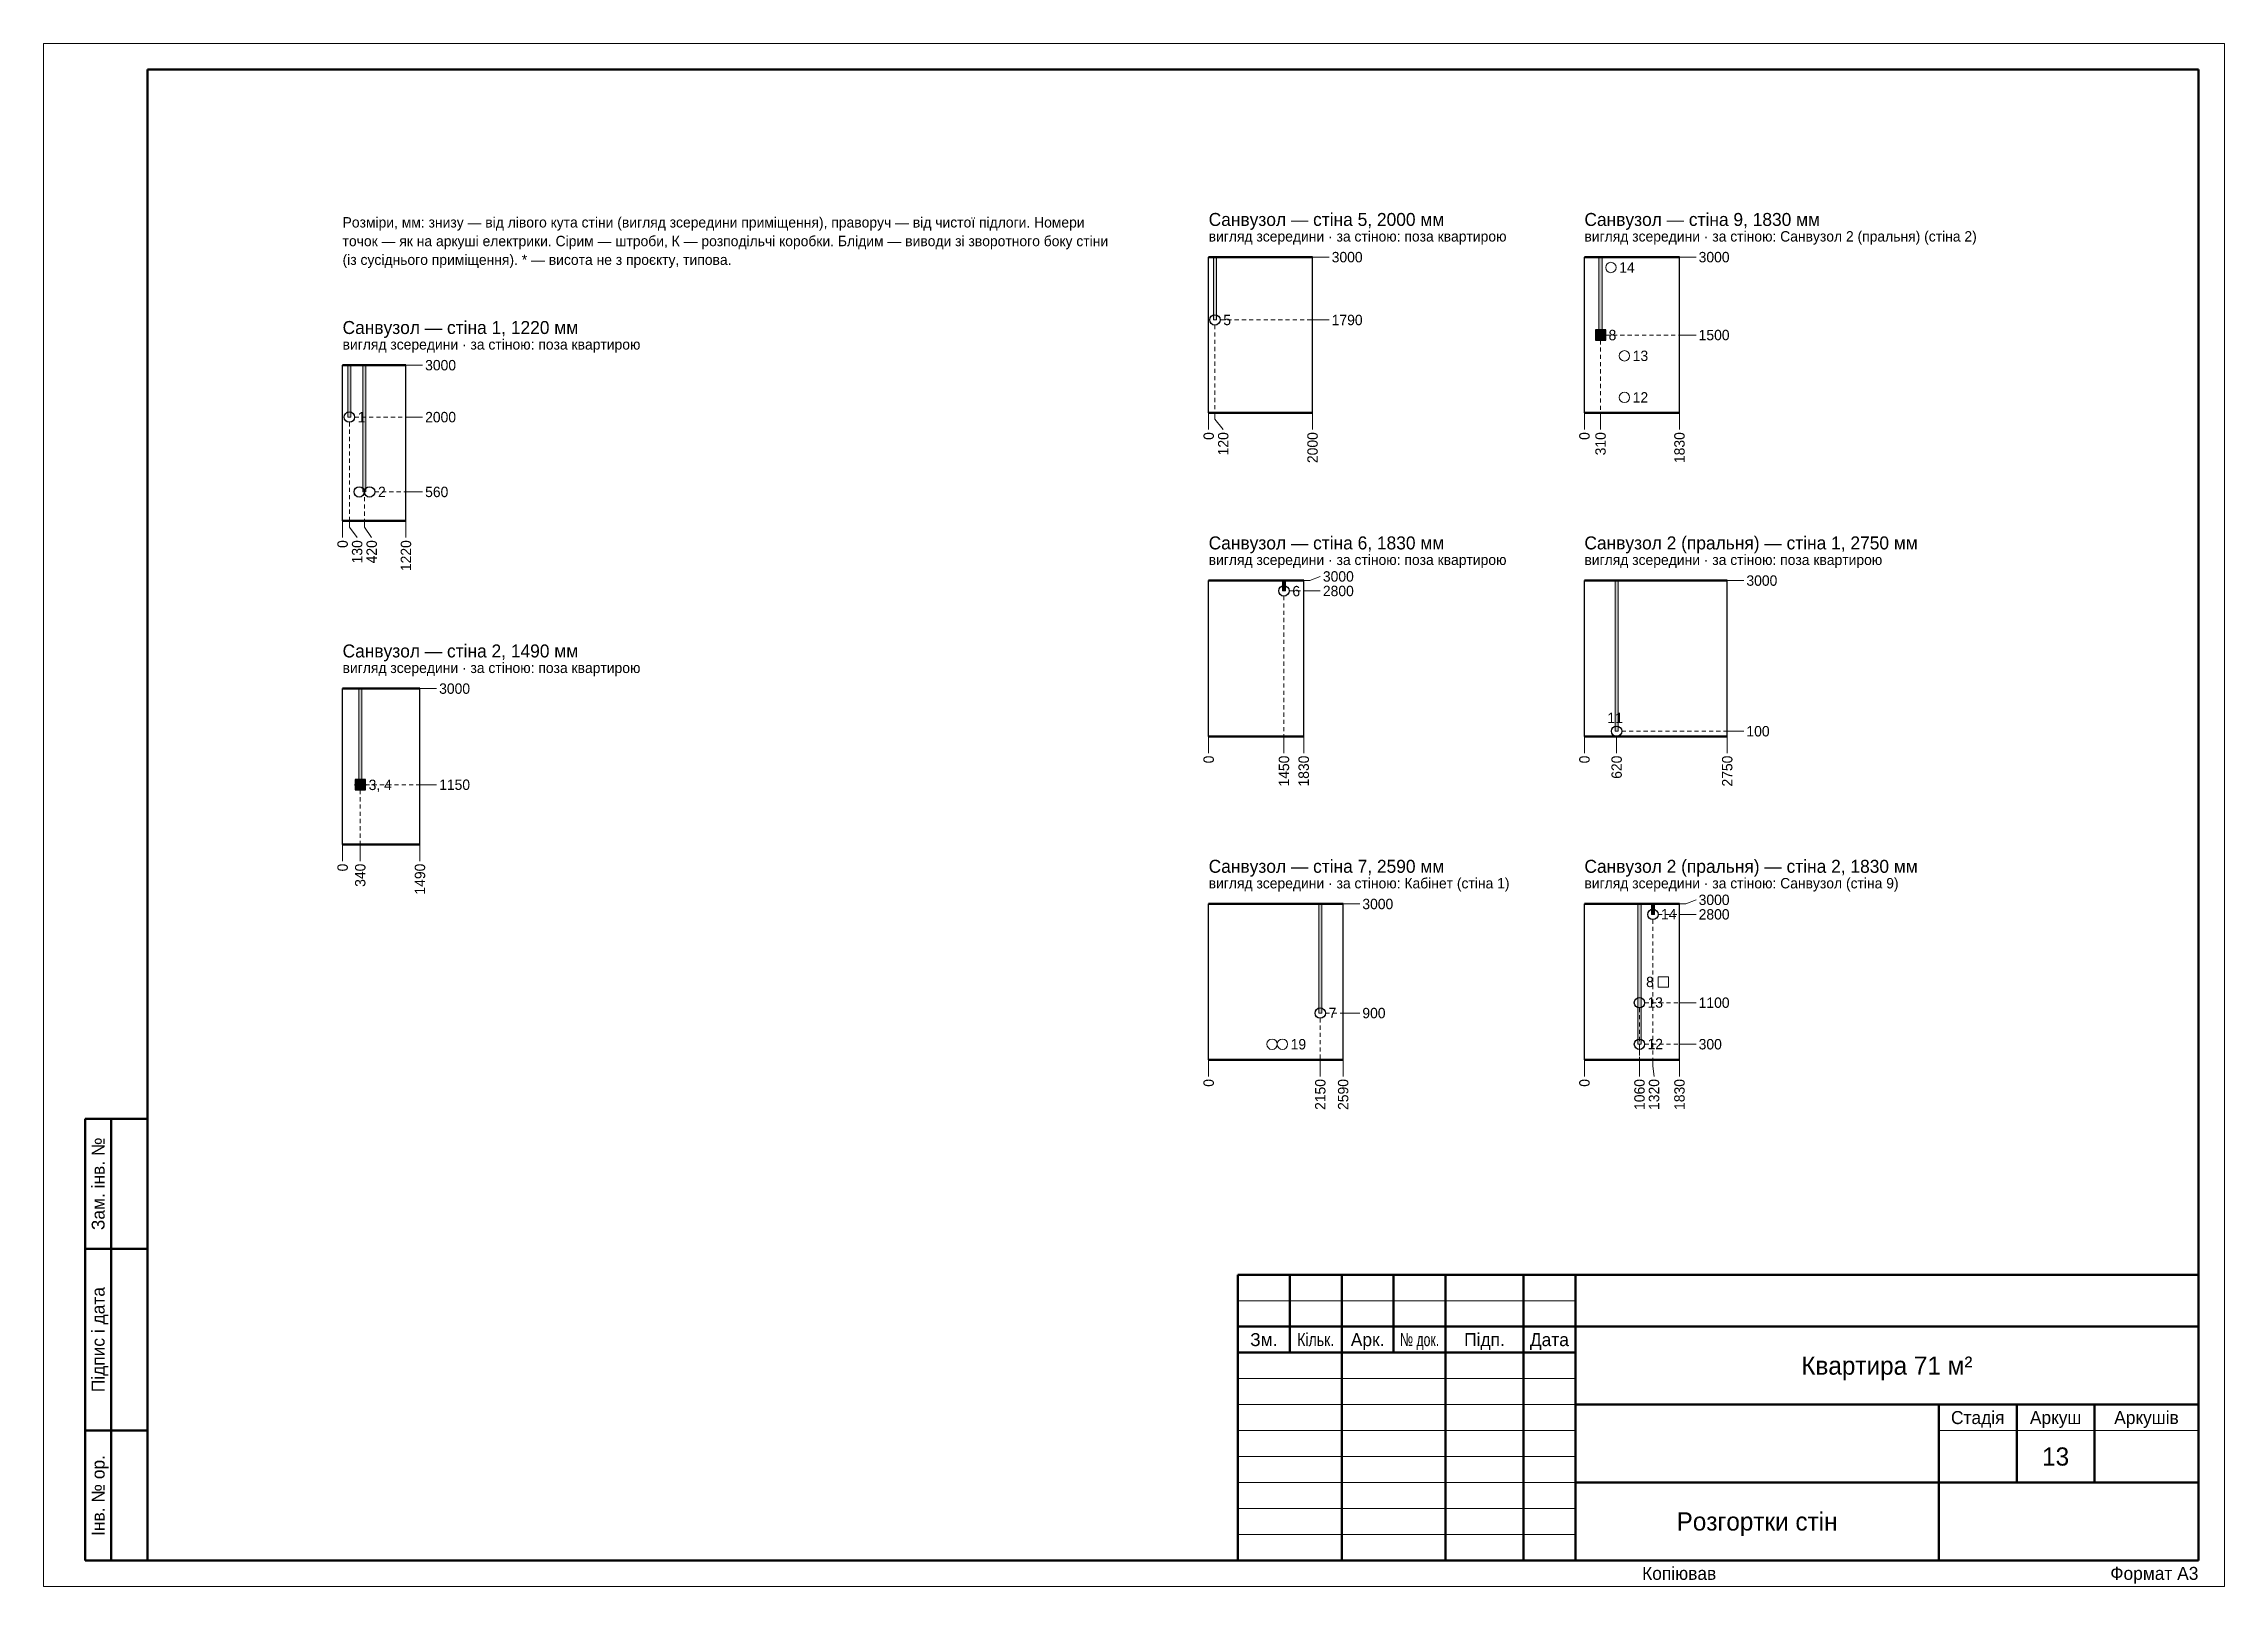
# Paper-space layout '13 Розгортки' of a CAD drawing. Header units: millimetres. Extents: x 0 to 420, y 0 to 297.
import ezdxf
from ezdxf.enums import TextEntityAlignment as Align

# ---------------------------------------------------------------- set-up
doc = ezdxf.new("R2010")
doc.units = ezdxf.units.MM
for name, color, linetype in [('A-SHEET', 7, 'Continuous'), ('A-TEXT', 7, 'Continuous'), ('E-ELEV', 7, 'Continuous')]:
    doc.layers.add(name, color=color, linetype=linetype)
doc.styles.add('PLEX_LIGHT', font='IBMPlexSans-Light.ttf')

# ---------------------------------------------------------------- blocks, each defined once
blk = doc.blocks.new('STAMP_F3')
at = {"lineweight": 50}
for p, q in [((185, 55), (0, 55)), ((0, 55), (0, 0)), ((10, 40), (10, 55)), ((20, 40), (20, 55)), ((30, 40), (30, 55)), ((40, 40), (40, 55)), ((55, 40), (55, 55)), ((65, 0), (65, 55)), ((185, 0), (185, 55)), ((0, 45), (65, 45)), ((65, 45), (185, 45)), ((0, 40), (65, 40)), ((20, 0), (20, 40)), ((40, 0), (40, 40)), ((55, 0), (55, 40)), ((65, 30), (185, 30)), ((135, 0), (135, 30)), ((150, 15), (150, 30)), ((165, 15), (165, 30)), ((65, 15), (185, 15)), ((0, 0), (185, 0))]:
    blk.add_line(p, q, dxfattribs=at)
at = {"lineweight": 18}
for p, q in [((0, 50), (65, 50)), ((0, 35), (65, 35)), ((0, 30), (65, 30)), ((0, 25), (65, 25)), ((135, 25), (185, 25)), ((0, 20), (65, 20)), ((0, 15), (65, 15)), ((0, 10), (65, 10)), ((0, 5), (65, 5))]:
    blk.add_line(p, q, dxfattribs=at)
at = {"style": 'PLEX_LIGHT'}
for s, p in [('Зм.', (5, 42.5)), ('Арк.', (25, 42.5)), ('Підп.', (47.5, 42.5)), ('Дата', (60, 42.5)), ('Стадія', (142.5, 27.5)), ('Аркуш', (157.5, 27.5)), ('Аркушів', (175, 27.5))]:
    blk.add_text(s, height=2.5, dxfattribs=at).set_placement(p, align=Align.MIDDLE_CENTER)
for s, width, p in [('Кільк.', 0.81045, (15, 42.5)), ('№ док.', 0.701948, (35, 42.5))]:
    blk.add_text(s, height=2.5, dxfattribs=dict(at, width=width)).set_placement(p, align=Align.MIDDLE_CENTER)
for tag, height, p in [('CODE', 5, (125, 50)), ('DATE1', 2.5, (60, 37.5)), ('OBJECT', 3.5, (125, 37.5)), ('DATE2', 2.5, (60, 32.5)), ('OBJECT_2', 3.5, (125, 31.9)), ('DATE3', 2.5, (60, 27.5)), ('DATE4', 2.5, (60, 22.5)), ('BUILDING', 3.5, (100, 22.5)), ('STAGE', 3.5, (142.5, 20)), ('SHEET', 3.5, (157.5, 20)), ('SHEETS', 3.5, (175, 20)), ('DATE5', 2.5, (60, 17.5)), ('BUILDING_2', 3.5, (100, 16.9)), ('DATE6', 2.5, (60, 12.5)), ('DATE7', 2.5, (60, 7.5)), ('IMAGE', 3.5, (100, 7.5)), ('ORG', 2.5, (160, 7.5)), ('ORG_2', 2.5, (160, 3.5)), ('DATE8', 2.5, (60, 2.5)), ('IMAGE_2', 3.5, (100, 1.9))]:
    blk.add_attdef(tag, text='', height=height, dxfattribs=at).set_placement(p, align=Align.MIDDLE_CENTER)
for tag, p in [('ROLE1', (1, 37.5)), ('NAME1', (21, 37.5)), ('ROLE2', (1, 32.5)), ('NAME2', (21, 32.5)), ('ROLE3', (1, 27.5)), ('NAME3', (21, 27.5)), ('ROLE4', (1, 22.5)), ('NAME4', (21, 22.5)), ('ROLE5', (1, 17.5)), ('NAME5', (21, 17.5)), ('ROLE6', (1, 12.5)), ('NAME6', (21, 12.5)), ('ROLE7', (1, 7.5)), ('NAME7', (21, 7.5)), ('ROLE8', (1, 2.5)), ('NAME8', (21, 2.5))]:
    blk.add_attdef(tag, text='', height=2.5, dxfattribs=at).set_placement(p, align=Align.MIDDLE_LEFT)

psp = doc.layouts.new('13 Розгортки')

# ---------------------------------------------------------------- hatches: boundary and pattern name
at = {"layer": 'E-ELEV', "true_color": 0xe4ded3}
h = psp.add_hatch(color=7, dxfattribs=at)
h.dxf.hatch_style = 1
h.paths.add_polyline_path([(225.28, 243.8), (225.88, 243.8), (225.88, 255.9), (225.28, 255.9)])
h = psp.add_hatch(color=7, dxfattribs=at)
h.dxf.hatch_style = 1
h.paths.add_polyline_path([(299.55, 240.9), (300.15, 240.9), (300.15, 255.9), (299.55, 255.9)])
at = {"layer": 'E-ELEV', "true_color": 0xffffff}
h = psp.add_hatch(color=7, dxfattribs=at)
h.dxf.hatch_style = 1
h.paths.add_polyline_path([(298.85, 239.9), (300.85, 239.9), (300.85, 241.9), (298.85, 241.9)])
at = {"layer": 'E-ELEV', "true_color": 0xe4ded3}
h = psp.add_hatch(color=7, dxfattribs=at)
h.dxf.hatch_style = 1
h.paths.add_polyline_path([(58.58, 225.1), (59.18, 225.1), (59.18, 235.1), (58.58, 235.1)])
h = psp.add_hatch(color=7, dxfattribs=at)
h.dxf.hatch_style = 1
h.paths.add_polyline_path([(61.48, 210.7), (62.08, 210.7), (62.08, 235.1), (61.48, 235.1)])
h = psp.add_hatch(color=7, dxfattribs=at)
h.dxf.hatch_style = 1
h.paths.add_polyline_path([(238.58, 191.63), (239.18, 191.63), (239.18, 193.63), (238.58, 193.63)])
h = psp.add_hatch(color=7, dxfattribs=at)
h.dxf.hatch_style = 1
h.paths.add_polyline_path([(302.65, 164.63), (303.25, 164.63), (303.25, 193.63), (302.65, 193.63)])
h = psp.add_hatch(color=7, dxfattribs=at)
h.dxf.hatch_style = 1
h.paths.add_polyline_path([(60.68, 154.33), (61.28, 154.33), (61.28, 172.83), (60.68, 172.83)])
at = {"layer": 'E-ELEV', "true_color": 0xffffff}
h = psp.add_hatch(color=7, dxfattribs=at)
h.dxf.hatch_style = 1
h.paths.add_polyline_path([(59.98, 153.33), (61.98, 153.33), (61.98, 155.33), (59.98, 155.33)])
at = {"layer": 'E-ELEV', "true_color": 0xe4ded3}
h = psp.add_hatch(color=7, dxfattribs=at)
h.dxf.hatch_style = 1
h.paths.add_polyline_path([(245.58, 110.37), (246.18, 110.37), (246.18, 131.37), (245.58, 131.37)])
h = psp.add_hatch(color=7, dxfattribs=at)
h.dxf.hatch_style = 1
h.paths.add_polyline_path([(307.05, 104.37), (307.65, 104.37), (307.65, 131.37), (307.05, 131.37)])
h = psp.add_hatch(color=7, dxfattribs=at)
h.dxf.hatch_style = 1
h.paths.add_polyline_path([(309.65, 129.37), (310.25, 129.37), (310.25, 131.37), (309.65, 131.37)])

# ---------------------------------------------------------------- linework, layer by layer
at = {"layer": 'A-SHEET', "lineweight": 18}
for p, q in [((420, 297), (0, 297)), ((0, 297), (0, 0)), ((420, 0), (420, 297)), ((0, 0), (420, 0))]:
    psp.add_line(p, q, dxfattribs=at)
at = {"layer": 'A-SHEET', "lineweight": 50}
for p, q in [((415, 292), (20, 292)), ((20, 292), (20, 5)), ((415, 5), (415, 292)), ((20, 90), (8, 90)), ((8, 90), (8, 65)), ((13, 65), (13, 90)), ((20, 65), (20, 90)), ((20, 65), (8, 65)), ((8, 65), (8, 30)), ((8, 65), (20, 65)), ((13, 30), (13, 65)), ((20, 30), (20, 65)), ((20, 30), (8, 30)), ((8, 30), (8, 5)), ((8, 30), (20, 30)), ((13, 5), (13, 30)), ((20, 5), (20, 30)), ((8, 5), (20, 5)), ((20, 5), (415, 5))]:
    psp.add_line(p, q, dxfattribs=at)
at = {"layer": 'E-ELEV', "lineweight": 50, "true_color": 0x29251f}
for p, q in [((224.38, 255.9), (244.38, 255.9)), ((296.75, 255.9), (315.05, 255.9)), ((57.58, 235.1), (69.78, 235.1)), ((224.38, 225.9), (244.38, 225.9)), ((296.75, 225.9), (315.05, 225.9)), ((57.58, 205.1), (69.78, 205.1)), ((224.38, 193.63), (242.68, 193.63)), ((296.75, 193.63), (324.25, 193.63)), ((57.58, 172.83), (72.48, 172.83)), ((224.38, 163.63), (242.68, 163.63)), ((296.75, 163.63), (324.25, 163.63)), ((57.58, 142.83), (72.48, 142.83)), ((224.38, 131.37), (250.28, 131.37)), ((296.75, 131.37), (315.05, 131.37)), ((224.38, 101.37), (250.28, 101.37)), ((296.75, 101.37), (315.05, 101.37))]:
    psp.add_line(p, q, dxfattribs=at)
at = {"layer": 'E-ELEV', "lineweight": 25, "true_color": 0x29251f}
for p, q in [((224.38, 225.9), (224.38, 255.9)), ((244.38, 225.9), (244.38, 255.9)), ((296.75, 225.9), (296.75, 255.9)), ((315.05, 225.9), (315.05, 255.9)), ((57.58, 205.1), (57.58, 235.1)), ((69.78, 205.1), (69.78, 235.1)), ((224.38, 163.63), (224.38, 193.63)), ((242.68, 163.63), (242.68, 193.63)), ((296.75, 163.63), (296.75, 193.63)), ((324.25, 163.63), (324.25, 193.63)), ((57.58, 142.83), (57.58, 172.83)), ((72.48, 142.83), (72.48, 172.83)), ((224.38, 101.37), (224.38, 131.37)), ((250.28, 101.37), (250.28, 131.37)), ((296.75, 101.37), (296.75, 131.37)), ((315.05, 101.37), (315.05, 131.37))]:
    psp.add_line(p, q, dxfattribs=at)
at = {"layer": 'E-ELEV', "lineweight": 13, "true_color": 0x29251f}
for p, q in [((244.38, 255.9), (245.58, 255.9)), ((245.58, 255.9), (247.58, 255.9)), ((315.05, 255.9), (316.25, 255.9)), ((316.25, 255.9), (318.25, 255.9)), ((244.38, 243.8), (245.58, 243.8)), ((245.58, 243.8), (247.58, 243.8)), ((315.05, 240.9), (316.25, 240.9)), ((316.25, 240.9), (318.25, 240.9)), ((69.78, 235.1), (70.98, 235.1)), ((70.98, 235.1), (72.98, 235.1)), ((69.78, 225.1), (70.98, 225.1)), ((70.98, 225.1), (72.98, 225.1)), ((224.38, 225.9), (224.38, 224.7)), ((224.38, 224.7), (224.38, 222.7)), ((225.58, 225.9), (225.58, 224.7)), ((225.58, 224.7), (227.18, 222.7)), ((244.38, 225.9), (244.38, 224.7)), ((244.38, 224.7), (244.38, 222.7)), ((296.75, 225.9), (296.75, 224.7)), ((296.75, 224.7), (296.75, 222.7)), ((299.85, 225.9), (299.85, 224.7)), ((299.85, 224.7), (299.85, 222.7)), ((315.05, 225.9), (315.05, 224.7)), ((315.05, 224.7), (315.05, 222.7)), ((69.78, 210.7), (70.98, 210.7)), ((70.98, 210.7), (72.98, 210.7)), ((57.58, 205.1), (57.58, 203.9)), ((57.58, 203.9), (57.58, 201.9)), ((58.88, 205.1), (58.88, 203.9)), ((58.88, 203.9), (60.38, 201.9)), ((61.78, 205.1), (61.78, 203.9)), ((61.78, 203.9), (63.18, 201.9)), ((69.78, 205.1), (69.78, 203.9)), ((69.78, 203.9), (69.78, 201.9)), ((242.68, 193.63), (243.88, 193.63)), ((243.88, 193.63), (245.88, 194.43)), ((324.25, 193.63), (325.45, 193.63)), ((325.45, 193.63), (327.45, 193.63)), ((242.68, 191.63), (243.88, 191.63)), ((243.88, 191.63), (245.88, 191.63)), ((72.48, 172.83), (73.68, 172.83)), ((73.68, 172.83), (75.68, 172.83)), ((324.25, 164.63), (325.45, 164.63)), ((325.45, 164.63), (327.45, 164.63)), ((224.38, 163.63), (224.38, 162.43)), ((224.38, 162.43), (224.38, 160.43)), ((238.88, 163.63), (238.88, 162.43)), ((238.88, 162.43), (238.88, 160.43)), ((242.68, 163.63), (242.68, 162.43)), ((242.68, 162.43), (242.68, 160.43)), ((296.75, 163.63), (296.75, 162.43)), ((296.75, 162.43), (296.75, 160.43)), ((302.95, 163.63), (302.95, 162.43)), ((302.95, 162.43), (302.95, 160.43)), ((324.25, 163.63), (324.25, 162.43)), ((324.25, 162.43), (324.25, 160.43)), ((72.48, 154.33), (73.68, 154.33)), ((73.68, 154.33), (75.68, 154.33)), ((57.58, 142.83), (57.58, 141.63)), ((60.98, 142.83), (60.98, 141.63)), ((72.48, 142.83), (72.48, 141.63)), ((57.58, 141.63), (57.58, 139.63)), ((60.98, 141.63), (60.98, 139.63)), ((72.48, 141.63), (72.48, 139.63)), ((250.28, 131.37), (251.48, 131.37)), ((251.48, 131.37), (253.48, 131.37)), ((315.05, 131.37), (316.25, 131.37)), ((316.25, 131.37), (318.25, 132.17)), ((315.05, 129.37), (316.25, 129.37)), ((316.25, 129.37), (318.25, 129.37)), ((250.28, 110.37), (251.48, 110.37)), ((251.48, 110.37), (253.48, 110.37)), ((315.05, 112.37), (316.25, 112.37)), ((316.25, 112.37), (318.25, 112.37)), ((224.38, 101.37), (224.38, 100.17)), ((245.88, 101.37), (245.88, 100.17)), ((250.28, 101.37), (250.28, 100.17)), ((296.75, 101.37), (296.75, 100.17)), ((307.35, 101.37), (307.35, 100.17)), ((309.95, 101.37), (309.95, 100.17)), ((315.05, 104.37), (316.25, 104.37)), ((315.05, 101.37), (315.05, 100.17)), ((316.25, 104.37), (318.25, 104.37)), ((224.38, 100.17), (224.38, 98.17)), ((245.88, 100.17), (245.88, 98.17)), ((250.28, 100.17), (250.28, 98.17)), ((296.75, 100.17), (296.75, 98.17)), ((307.35, 100.17), (307.35, 98.17)), ((309.95, 100.17), (310.15, 98.17)), ((315.05, 100.17), (315.05, 98.17))]:
    psp.add_line(p, q, dxfattribs=at)
at = {"layer": 'E-ELEV', "lineweight": 13, "true_color": 0x9a9288}
for p, q in [((226.58, 243.8), (227.38, 243.8)), ((227.98, 243.8), (228.78, 243.8)), ((229.38, 243.8), (230.18, 243.8)), ((230.78, 243.8), (231.58, 243.8)), ((232.18, 243.8), (232.98, 243.8)), ((233.58, 243.8), (234.38, 243.8)), ((234.98, 243.8), (235.78, 243.8)), ((236.38, 243.8), (237.18, 243.8)), ((237.78, 243.8), (238.58, 243.8)), ((239.18, 243.8), (239.98, 243.8)), ((240.58, 243.8), (241.38, 243.8)), ((241.98, 243.8), (242.78, 243.8)), ((243.38, 243.8), (244.18, 243.8)), ((225.58, 242.8), (225.58, 242)), ((225.58, 241.4), (225.58, 240.6)), ((225.58, 240), (225.58, 239.2)), ((299.85, 239.9), (299.85, 239.1)), ((300.85, 240.9), (301.65, 240.9)), ((302.25, 240.9), (303.05, 240.9)), ((303.65, 240.9), (304.45, 240.9)), ((305.05, 240.9), (305.85, 240.9)), ((306.45, 240.9), (307.25, 240.9)), ((307.85, 240.9), (308.65, 240.9)), ((309.25, 240.9), (310.05, 240.9)), ((310.65, 240.9), (311.45, 240.9)), ((312.05, 240.9), (312.85, 240.9)), ((313.45, 240.9), (314.25, 240.9)), ((314.85, 240.9), (315.05, 240.9)), ((225.58, 238.6), (225.58, 237.8)), ((225.58, 237.2), (225.58, 236.4)), ((225.58, 235.8), (225.58, 235)), ((299.85, 238.5), (299.85, 237.7)), ((299.85, 237.1), (299.85, 236.3)), ((299.85, 235.7), (299.85, 234.9)), ((225.58, 234.4), (225.58, 233.6)), ((225.58, 233), (225.58, 232.2)), ((225.58, 231.6), (225.58, 230.8)), ((299.85, 234.3), (299.85, 233.5)), ((299.85, 232.9), (299.85, 232.1)), ((299.85, 231.5), (299.85, 230.7)), ((225.58, 230.2), (225.58, 229.4)), ((225.58, 228.8), (225.58, 228)), ((225.58, 227.4), (225.58, 226.6)), ((299.85, 230.1), (299.85, 229.3)), ((299.85, 228.7), (299.85, 227.9)), ((299.85, 227.3), (299.85, 226.5)), ((58.88, 224.1), (58.88, 223.3)), ((58.88, 222.7), (58.88, 221.9)), ((59.88, 225.1), (60.68, 225.1)), ((61.28, 225.1), (62.08, 225.1)), ((62.68, 225.1), (63.48, 225.1)), ((64.08, 225.1), (64.88, 225.1)), ((65.48, 225.1), (66.28, 225.1)), ((66.88, 225.1), (67.68, 225.1)), ((68.28, 225.1), (69.08, 225.1)), ((69.68, 225.1), (69.78, 225.1)), ((225.58, 226), (225.58, 225.9)), ((58.88, 221.3), (58.88, 220.5)), ((58.88, 219.9), (58.88, 219.1)), ((58.88, 218.5), (58.88, 217.7)), ((58.88, 217.1), (58.88, 216.3)), ((58.88, 215.7), (58.88, 214.9)), ((58.88, 214.3), (58.88, 213.5)), ((58.88, 212.9), (58.88, 212.1)), ((58.88, 211.5), (58.88, 210.7)), ((58.88, 210.1), (58.88, 209.3)), ((63.78, 210.7), (64.58, 210.7)), ((65.18, 210.7), (65.98, 210.7)), ((66.58, 210.7), (67.38, 210.7)), ((67.98, 210.7), (68.78, 210.7)), ((69.38, 210.7), (69.78, 210.7)), ((58.88, 208.7), (58.88, 207.9)), ((58.88, 207.3), (58.88, 206.5)), ((58.88, 205.9), (58.88, 205.1)), ((61.78, 209.7), (61.78, 208.9)), ((61.78, 208.3), (61.78, 207.5)), ((61.78, 206.9), (61.78, 206.1)), ((61.78, 205.5), (61.78, 205.1)), ((238.88, 190.63), (238.88, 189.83)), ((238.88, 189.23), (238.88, 188.43)), ((239.88, 191.63), (240.68, 191.63)), ((241.28, 191.63), (242.08, 191.63)), ((242.68, 191.63), (242.68, 191.63)), ((238.88, 187.83), (238.88, 187.03)), ((238.88, 186.43), (238.88, 185.63)), ((238.88, 185.03), (238.88, 184.23)), ((238.88, 183.63), (238.88, 182.83)), ((238.88, 182.23), (238.88, 181.43)), ((238.88, 180.83), (238.88, 180.03)), ((238.88, 179.43), (238.88, 178.63)), ((238.88, 178.03), (238.88, 177.23)), ((238.88, 176.63), (238.88, 175.83)), ((238.88, 175.23), (238.88, 174.43)), ((238.88, 173.83), (238.88, 173.03)), ((238.88, 172.43), (238.88, 171.63)), ((238.88, 171.03), (238.88, 170.23)), ((238.88, 169.63), (238.88, 168.83)), ((238.88, 168.23), (238.88, 167.43)), ((238.88, 166.83), (238.88, 166.03)), ((238.88, 165.43), (238.88, 164.63)), ((238.88, 164.03), (238.88, 163.63)), ((303.95, 164.63), (304.75, 164.63)), ((305.35, 164.63), (306.15, 164.63)), ((306.75, 164.63), (307.55, 164.63)), ((308.15, 164.63), (308.95, 164.63)), ((309.55, 164.63), (310.35, 164.63)), ((310.95, 164.63), (311.75, 164.63)), ((312.35, 164.63), (313.15, 164.63)), ((313.75, 164.63), (314.55, 164.63)), ((315.15, 164.63), (315.95, 164.63)), ((316.55, 164.63), (317.35, 164.63)), ((317.95, 164.63), (318.75, 164.63)), ((319.35, 164.63), (320.15, 164.63)), ((320.75, 164.63), (321.55, 164.63)), ((322.15, 164.63), (322.95, 164.63)), ((323.55, 164.63), (324.25, 164.63)), ((60.98, 153.33), (60.98, 152.53)), ((60.98, 153.33), (60.98, 152.53)), ((60.98, 151.93), (60.98, 151.13)), ((60.98, 151.93), (60.98, 151.13)), ((61.98, 154.33), (62.78, 154.33)), ((61.98, 154.33), (62.78, 154.33)), ((63.38, 154.33), (64.18, 154.33)), ((63.38, 154.33), (64.18, 154.33)), ((64.78, 154.33), (65.58, 154.33)), ((64.78, 154.33), (65.58, 154.33)), ((66.18, 154.33), (66.98, 154.33)), ((66.18, 154.33), (66.98, 154.33)), ((67.58, 154.33), (68.38, 154.33)), ((67.58, 154.33), (68.38, 154.33)), ((68.98, 154.33), (69.78, 154.33)), ((68.98, 154.33), (69.78, 154.33)), ((70.38, 154.33), (71.18, 154.33)), ((70.38, 154.33), (71.18, 154.33)), ((71.78, 154.33), (72.48, 154.33)), ((71.78, 154.33), (72.48, 154.33)), ((60.98, 150.53), (60.98, 149.73)), ((60.98, 150.53), (60.98, 149.73)), ((60.98, 149.13), (60.98, 148.33)), ((60.98, 149.13), (60.98, 148.33)), ((60.98, 147.73), (60.98, 146.93)), ((60.98, 147.73), (60.98, 146.93)), ((60.98, 146.33), (60.98, 145.53)), ((60.98, 146.33), (60.98, 145.53)), ((60.98, 144.93), (60.98, 144.13)), ((60.98, 144.93), (60.98, 144.13)), ((60.98, 143.53), (60.98, 142.83)), ((60.98, 143.53), (60.98, 142.83)), ((309.95, 128.37), (309.95, 127.57)), ((309.95, 126.97), (309.95, 126.17)), ((310.95, 129.37), (311.75, 129.37)), ((312.35, 129.37), (313.15, 129.37)), ((313.75, 129.37), (314.55, 129.37)), ((309.95, 125.57), (309.95, 124.77)), ((309.95, 124.17), (309.95, 123.37)), ((309.95, 122.77), (309.95, 121.97)), ((309.95, 121.37), (309.95, 120.57)), ((309.95, 119.97), (309.95, 119.17)), ((309.95, 118.57), (309.95, 117.77)), ((309.95, 117.17), (309.95, 116.37)), ((309.95, 115.77), (309.95, 114.97)), ((309.95, 114.37), (309.95, 113.57)), ((245.88, 109.37), (245.88, 108.57)), ((246.88, 110.37), (247.68, 110.37)), ((248.28, 110.37), (249.08, 110.37)), ((249.68, 110.37), (250.28, 110.37)), ((307.35, 111.37), (307.35, 110.57)), ((307.35, 109.97), (307.35, 109.17)), ((308.35, 112.37), (309.15, 112.37)), ((309.75, 112.37), (310.55, 112.37)), ((309.95, 112.97), (309.95, 112.17)), ((309.95, 111.57), (309.95, 110.77)), ((309.95, 110.17), (309.95, 109.37)), ((311.15, 112.37), (311.95, 112.37)), ((312.55, 112.37), (313.35, 112.37)), ((313.95, 112.37), (314.75, 112.37)), ((245.88, 107.97), (245.88, 107.17)), ((245.88, 106.57), (245.88, 105.77)), ((245.88, 105.17), (245.88, 104.37)), ((307.35, 108.57), (307.35, 107.77)), ((307.35, 107.17), (307.35, 106.37)), ((307.35, 105.77), (307.35, 104.97)), ((309.95, 108.77), (309.95, 107.97)), ((309.95, 107.37), (309.95, 106.57)), ((309.95, 105.97), (309.95, 105.17)), ((245.88, 103.77), (245.88, 102.97)), ((245.88, 102.37), (245.88, 101.57)), ((307.35, 104.37), (307.35, 103.57)), ((307.35, 103.37), (307.35, 102.57)), ((307.35, 102.97), (307.35, 102.17)), ((307.35, 101.97), (307.35, 101.37)), ((307.35, 101.57), (307.35, 101.37)), ((308.35, 104.37), (309.15, 104.37)), ((309.75, 104.37), (310.55, 104.37)), ((309.95, 104.57), (309.95, 103.77)), ((309.95, 103.17), (309.95, 102.37)), ((309.95, 101.77), (309.95, 101.37)), ((311.15, 104.37), (311.95, 104.37)), ((312.55, 104.37), (313.35, 104.37)), ((313.95, 104.37), (314.75, 104.37))]:
    psp.add_line(p, q, dxfattribs=at)
for points in [[(225.28, 243.8), (225.88, 243.8), (225.88, 255.9), (225.28, 255.9)], [(299.55, 240.9), (300.15, 240.9), (300.15, 255.9), (299.55, 255.9)], [(58.58, 225.1), (59.18, 225.1), (59.18, 235.1), (58.58, 235.1)], [(61.48, 210.7), (62.08, 210.7), (62.08, 235.1), (61.48, 235.1)], [(238.58, 191.63), (239.18, 191.63), (239.18, 193.63), (238.58, 193.63)], [(302.65, 164.63), (303.25, 164.63), (303.25, 193.63), (302.65, 193.63)], [(60.68, 154.33), (61.28, 154.33), (61.28, 172.83), (60.68, 172.83)], [(245.58, 110.37), (246.18, 110.37), (246.18, 131.37), (245.58, 131.37)], [(307.05, 104.37), (307.65, 104.37), (307.65, 131.37), (307.05, 131.37)], [(309.65, 129.37), (310.25, 129.37), (310.25, 131.37), (309.65, 131.37)]]:
    psp.add_lwpolyline(points, close=True, dxfattribs=at)
at = {"layer": 'E-ELEV', "lineweight": 25, "true_color": 0x29251f}
for points in [[(298.85, 239.9), (300.85, 239.9), (300.85, 241.9), (298.85, 241.9)], [(59.98, 153.33), (61.98, 153.33), (61.98, 155.33), (59.98, 155.33)]]:
    psp.add_lwpolyline(points, close=True, dxfattribs=at)
at = {"layer": 'E-ELEV', "lineweight": 13, "true_color": 0xb0a99d}
psp.add_lwpolyline([(310.95, 115.37), (312.95, 115.37), (312.95, 117.37), (310.95, 117.37)], close=True, dxfattribs=at)
for centre in [(301.85, 253.9), (304.45, 236.9), (304.45, 228.9), (236.58, 104.37), (238.58, 104.37)]:
    psp.add_circle(centre, 1, dxfattribs=at)
at = {"layer": 'E-ELEV', "lineweight": 25, "true_color": 0x29251f}
for centre in [(225.58, 243.8), (58.88, 225.1), (60.78, 210.7), (62.78, 210.7), (238.88, 191.63), (302.95, 164.63), (60.98, 154.33), (309.95, 129.37), (245.88, 110.37), (307.35, 112.37), (307.35, 104.37)]:
    psp.add_circle(centre, 1, dxfattribs=at)

# ---------------------------------------------------------------- block references
at = {"layer": 'A-SHEET'}
psp.add_blockref('STAMP_F3', (230, 5), dxfattribs=at).add_auto_attribs({'OBJECT': 'Квартира 71 м²', 'IMAGE': 'Розгортки стін', 'SHEET': '13'})

# ---------------------------------------------------------------- texts
at = {"layer": 'A-SHEET', "style": 'PLEX_LIGHT'}
for s, p in [('Зам. інв. №', (10.5, 77.5)), ('Підпис і дата', (10.5, 47.5)), ('Інв. № ор.', (10.5, 17.5))]:
    psp.add_text(s, height=2.5, rotation=90, dxfattribs=at).set_placement(p, align=Align.MIDDLE_CENTER)
psp.add_text('Копіював', height=2.5, dxfattribs=at).set_placement((315, 2.5), align=Align.MIDDLE_CENTER)
psp.add_text('Формат A3', height=2.5, dxfattribs=at).set_placement((415, 2.5), align=Align.MIDDLE_RIGHT)
at = {"layer": 'A-TEXT', "style": 'PLEX_LIGHT'}
for s, p in [('Розміри, мм: знизу — від лівого кута стіни (вигляд зсередини приміщення), праворуч — від чистої підлоги. Номери', (57.58, 262.6)), ('точок — як на аркуші електрики. Сірим — штроби, К — розподільчі коробки. Блідим — виводи зі зворотного боку стіни', (57.58, 259)), ('(із сусіднього приміщення). * — висота не з проєкту, типова.', (57.58, 255.4))]:
    psp.add_text(s, height=2, dxfattribs=at).set_placement(p, align=Align.MIDDLE_LEFT)
at = {"layer": 'E-ELEV', "true_color": 0x29251f, "style": 'PLEX_LIGHT'}
for s, height, p in [('Санвузол — стіна 5, 2000 мм', 2.5, (224.38, 263.15)), ('вигляд зсередини · за стіною: поза квартирою', 2, (224.38, 259.9)), ('Санвузол — стіна 9, 1830 мм', 2.5, (296.75, 263.15)), ('вигляд зсередини · за стіною: Санвузол 2 (пральня) (стіна 2)', 2, (296.75, 259.9)), ('3000', 2, (248.08, 255.9)), ('3000', 2, (318.75, 255.9)), ('Санвузол — стіна 1, 1220 мм', 2.5, (57.58, 242.35)), ('5', 2, (227.2, 243.8)), ('1790', 2, (248.08, 243.8)), ('вигляд зсередини · за стіною: поза квартирою', 2, (57.58, 239.1)), ('8', 2, (301.4, 240.9)), ('1500', 2, (318.75, 240.9)), ('3000', 2, (73.48, 235.1)), ('1', 2, (60.5, 225.1)), ('2000', 2, (73.48, 225.1)), ('2', 2, (64.4, 210.7)), ('560', 2, (73.48, 210.7)), ('Санвузол — стіна 6, 1830 мм', 2.5, (224.38, 200.88)), ('Санвузол 2 (пральня) — стіна 1, 2750 мм', 2.5, (296.75, 200.88)), ('вигляд зсередини · за стіною: поза квартирою', 2, (224.38, 197.63)), ('вигляд зсередини · за стіною: поза квартирою', 2, (296.75, 197.63)), ('3000', 2, (246.38, 194.43)), ('3000', 2, (327.95, 193.63)), ('6', 2, (240.5, 191.6)), ('2800', 2, (246.38, 191.63)), ('Санвузол — стіна 2, 1490 мм', 2.5, (57.58, 180.08)), ('вигляд зсередини · за стіною: поза квартирою', 2, (57.58, 176.83)), ('3000', 2, (76.18, 172.83)), ('11', 2, (301.18, 167.2)), ('100', 2, (327.95, 164.63)), ('3, 4', 2, (62.6, 154.3)), ('1150', 2, (76.18, 154.33)), ('Санвузол — стіна 7, 2590 мм', 2.5, (224.38, 138.62)), ('Санвузол 2 (пральня) — стіна 2, 1830 мм', 2.5, (296.75, 138.62)), ('вигляд зсередини · за стіною: Кабінет (стіна 1)', 2, (224.38, 135.37)), ('вигляд зсередини · за стіною: Санвузол (стіна 9)', 2, (296.75, 135.37)), ('3000', 2, (253.98, 131.37)), ('14', 2, (311.5, 129.4)), ('3000', 2, (318.75, 132.17)), ('2800', 2, (318.75, 129.37)), ('13', 2, (308.9, 112.4)), ('7', 2, (247.5, 110.4)), ('900', 2, (253.98, 110.37)), ('1100', 2, (318.75, 112.37)), ('12', 2, (308.9, 104.4)), ('300', 2, (318.75, 104.37))]:
    psp.add_text(s, height=height, dxfattribs=at).set_placement(p, align=Align.MIDDLE_LEFT)
at = {"layer": 'E-ELEV', "true_color": 0xb0a99d, "style": 'PLEX_LIGHT'}
for s, p in [('14', (303.45, 253.9)), ('13', (306.05, 236.9)), ('12', (306.05, 228.9)), ('8', (308.63, 116.37)), ('19', (240.18, 104.37))]:
    psp.add_text(s, height=2, dxfattribs=at).set_placement(p, align=Align.MIDDLE_LEFT)
at = {"layer": 'E-ELEV', "true_color": 0x29251f, "style": 'PLEX_LIGHT'}
for s, p in [('0', (224.38, 222.2)), ('120', (227.18, 222.2)), ('2000', (244.38, 222.2)), ('0', (296.75, 222.2)), ('310', (299.85, 222.2)), ('1830', (315.05, 222.2)), ('0', (57.58, 201.4)), ('130', (60.38, 201.4)), ('420', (63.18, 201.4)), ('1220', (69.78, 201.4)), ('0', (224.38, 159.93)), ('1450', (238.88, 159.93)), ('1830', (242.68, 159.93)), ('0', (296.75, 159.93)), ('620', (302.95, 159.93)), ('2750', (324.25, 159.93)), ('0', (57.58, 139.13)), ('340', (60.98, 139.13)), ('1490', (72.48, 139.13)), ('0', (224.38, 97.67)), ('2150', (245.88, 97.67)), ('2590', (250.28, 97.67)), ('0', (296.75, 97.67)), ('1060', (307.35, 97.67)), ('1320', (310.15, 97.67)), ('1830', (315.05, 97.67))]:
    psp.add_text(s, height=2, rotation=90, dxfattribs=at).set_placement(p, align=Align.MIDDLE_RIGHT)

doc.saveas('drawing.dxf')
